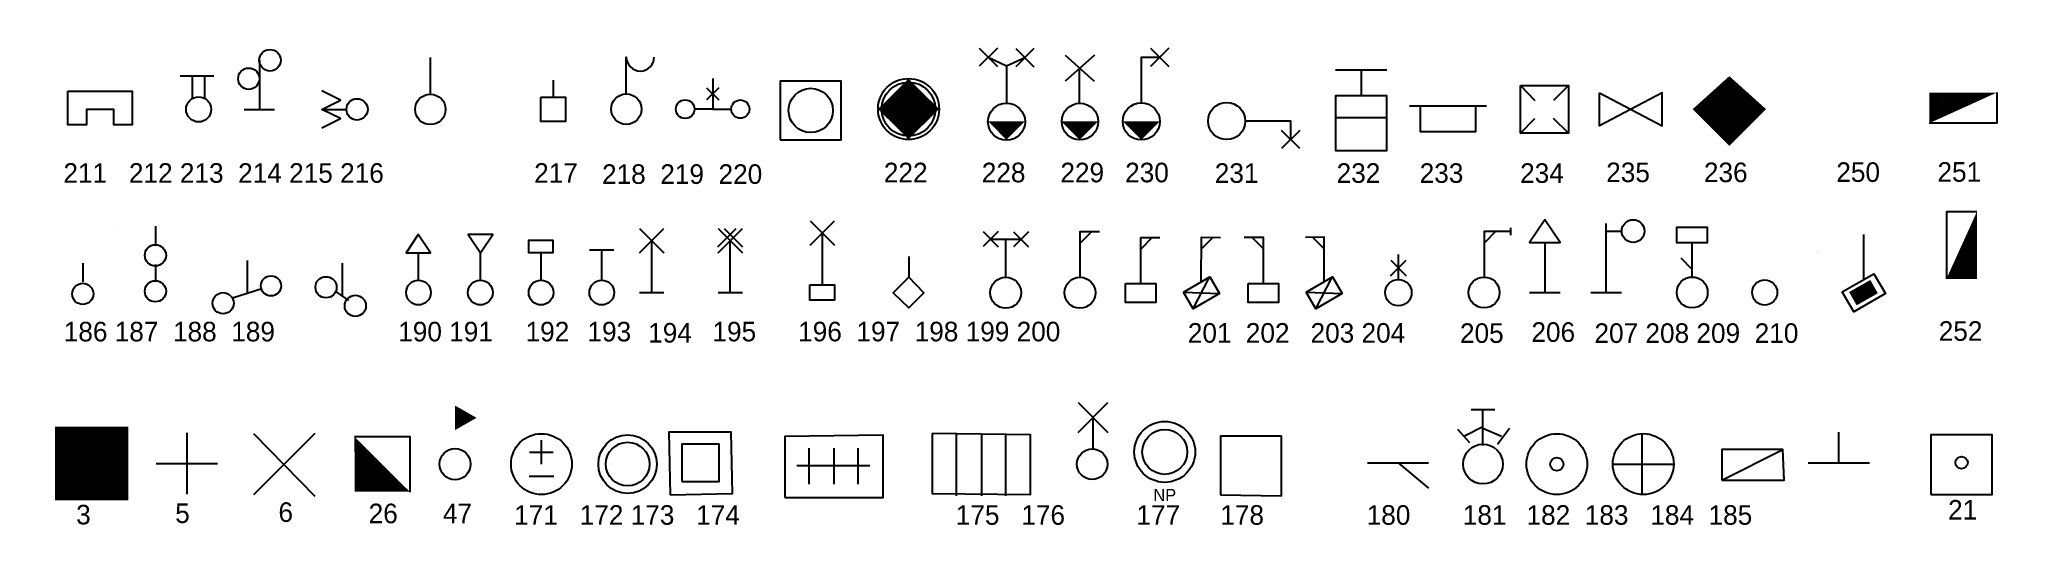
# Model space of a CAD drawing. Extents: x -0.05 to 8, y -0.02 to 1.98.
import ezdxf
from ezdxf.enums import TextEntityAlignment as Align

# ---------------------------------------------------------------- set-up
doc = ezdxf.new("R2010")
doc.units = 0
doc.layers.get('0').update_dxf_attribs({"linetype": 'CONTINUOUS'})

# ---------------------------------------------------------------- blocks, each defined once
blk = doc.blocks.new('3')
at = {"const_width": 0.6}
blk.add_lwpolyline([(-0.247631, 0.303568), (0.352874, 0.303568), (0.352874, -0.297372), (-0.247631, -0.297372)], close=True, dxfattribs=at)
blk = doc.blocks.new('5')
for p, q in [((0, 0.5), (0, -0.5)), ((-0.499667, 0), (0.499667, 0))]:
    blk.add_line(p, q)
blk = doc.blocks.new('6', base_point=(5.018236, 5.021252))
for p, q in [((5.517708, 5.50019), (4.518385, 4.50019)), ((4.518385, 5.50019), (5.517708, 4.478558))]:
    blk.add_line(p, q)
blk = doc.blocks.new('26')
blk.add_lwpolyline([(-0.003615, 0.000403, 1.275, 0, 0), (-0.452633, -0.448872, 0, 0, 0)], format="xyseb")
blk.add_lwpolyline([(-0.456254, 0.449679), (0.449023, 0.449679), (0.448311, -0.458045)])
blk = doc.blocks.new('47')
blk.add_lwpolyline([(0.351815, 0.756448, 0, 0.4, 0), (0, 0.756448, 0, 0, 0), (0, 0.247156, 0, 0, 0)], format="xyseb")
blk.add_circle((0, 0), 0.254504)
blk = doc.blocks.new('171')
for p, q in [((0.000379, 0), (0.000379, 0.389374)), ((-0.195314, 0.195825), (0.193797, 0.195825)), ((-0.199, -0.199118), (0.203146, -0.199118))]:
    blk.add_line(p, q)
blk.add_circle((0.000379, 0), 0.497197)
blk = doc.blocks.new('172', base_point=(5.018236, 5.021632))
for radius in [0.478234, 0.356903]:
    blk.add_circle((5.039474, 5.021632), radius)
blk = doc.blocks.new('173', base_point=(5.018236, 5))
for points in [[(4.518385, 4.500569), (5.539705, 4.521442), (5.518088, 5.521822), (4.497147, 5.521822)], [(4.714078, 4.717267), (5.319361, 4.717267), (5.322395, 5.325996), (4.714078, 5.325996)]]:
    blk.add_lwpolyline(points, close=True)
blk = doc.blocks.new('174', base_point=(5.017857, 5.021632))
for p, q in [((4.605612, 5.304365), (4.605612, 4.717268)), ((5.018236, 4.717268), (5.018236, 5.304365)), ((5.409243, 5.304365), (5.409243, 4.717268)), ((4.409919, 5.021632), (5.604936, 5.021632))]:
    blk.add_line(p, q)
blk.add_lwpolyline([(4.214226, 4.50019), (5.821867, 4.50019), (5.821867, 5.521442), (4.214226, 5.50019)], close=True)
blk = doc.blocks.new('175', base_point=(5.018236, 5))
for p, q in [((4.605233, 5.50019), (4.605233, 4.478558)), ((5.017857, 5.478558), (5.017857, 4.478558)), ((5.409243, 5.50019), (5.409243, 4.478558))]:
    blk.add_line(p, q)
blk.add_lwpolyline([(4.214226, 5.49981), (4.214226, 4.521442), (5.821867, 4.50019), (5.821867, 5.478558)], close=True)
blk = doc.blocks.new('176')
for p, q in [((-0.228131, 0.518117), (0.260628, 1.007207)), ((-0.228131, 1.007207), (0.260628, 0.518117)), ((0.015066, 0.76342), (0.015066, 0.244411))]:
    blk.add_line(p, q)
blk.add_circle((0.004183, -0.002093), 0.249211)
blk = doc.blocks.new('178', base_point=(5.018236, 5.021632))
blk.add_lwpolyline([(4.518385, 4.521442), (5.517708, 4.50019), (5.517708, 5.478558), (4.518385, 5.478558)], close=True)
blk = doc.blocks.new('180', base_point=(5.018236, 5))
for p, q in [((4.518384, 5.021632), (5.518087, 5.021632)), ((5.018236, 5.021632), (5.518087, 4.608729))]:
    blk.add_line(p, q)
blk = doc.blocks.new('181', base_point=(5.018236, 5))
for p, q in [((4.822543, 5.891082), (5.213929, 5.891082)), ((5.018236, 5.304365), (5.018236, 5.891082)), ((4.800926, 5.347628), (4.605612, 5.565086)), ((5.018236, 5.608729), (4.714078, 5.456547)), ((5.018236, 5.587097), (5.322395, 5.456547)), ((5.257164, 5.325996), (5.452857, 5.587097))]:
    blk.add_line(p, q)
blk.add_circle((5.018236, 5), 0.324259)
blk = doc.blocks.new('177', base_point=(5.018236, 5))
for radius in [0.497197, 0.367493]:
    blk.add_circle((5.017857, 5), radius)
blk.add_text('NP', height=0.2).set_placement((5.017857, 4.195446), align=Align.CENTER)
blk = doc.blocks.new('182', base_point=(5.018236, 5.021632))
for radius in [0.497197, 0.108086]:
    blk.add_circle((5.018236, 5.021632), radius)
blk = doc.blocks.new('183', base_point=(5.018236, 5))
for p, q in [((4.996998, 5.50019), (4.996998, 4.522201)), ((4.540381, 5.00038), (5.518088, 5.00038))]:
    blk.add_line(p, q)
blk.add_circle((5.018236, 5.00038), 0.497197)
blk = doc.blocks.new('184', base_point=(5.018236, 5))
blk.add_line((4.518764, 4.738899), (5.518467, 5.239089))
blk.add_lwpolyline([(4.518764, 4.738899), (5.539705, 4.738899), (5.518467, 5.23871), (4.519143, 5.239089)], close=True)
blk = doc.blocks.new('185', base_point=(5.018236, 5))
for p, q in [((5.018236, 5.021632), (5.018236, 5.521442)), ((4.518385, 5.021632), (5.517708, 5.021632))]:
    blk.add_line(p, q)
blk = doc.blocks.new('188', base_point=(5.018236, 5.021632))
for p, q in [((5.018236, 5.543074), (5.018236, 5.002277)), ((4.779309, 4.934345), (5.257543, 5.086528))]:
    blk.add_line(p, q)
blk.add_lwpolyline([(4.410298, 5.543074, 0, 0.2, 0), (4.734557, 5.543074, 0, 0, 0), (5.318223, 5.543074, 0.2, 0, 0), (5.620864, 5.543074, 0, 0, 0)], format="xyseb")
for centre, radius in [((5.409622, 5.13055), 0.164726), ((4.627229, 4.847438), 0.172938)]:
    blk.add_circle(centre, radius)
blk = doc.blocks.new('189', base_point=(5.039853, 5.021632))
for p, q in [((4.996998, 5.49981), (4.996998, 4.959013)), ((4.887395, 5.043264), (5.103567, 4.891841))]:
    blk.add_line(p, q)
blk.add_lwpolyline([(4.431157, 5.49981, 0, 0.2, 0), (4.733799, 5.49981, 0, 0, 0), (5.317464, 5.49981, 0.2, 0, 0), (5.620106, 5.49981, 0, 0, 0)], format="xyseb")
for centre in [(4.735695, 5.108539), (5.213929, 4.804175)]:
    blk.add_circle(centre, 0.172938)
blk = doc.blocks.new('190')
blk.add_lwpolyline([(0, 0.198295), (0, 0.649967), (0.198183, 0.649967), (-0.00367, 0.947409), (-0.201853, 0.649967), (0, 0.649967)])
blk.add_circle((0, 0), 0.201967)
blk = doc.blocks.new('191')
blk.add_lwpolyline([(0, 0.197936), (0, 0.647305), (0.20316, 0.946884), (-0.197814, 0.946884), (0, 0.647305)])
blk.add_circle((0, 0), 0.201967)
blk = doc.blocks.new('192')
blk.add_lwpolyline([(0, 0.197936), (0, 0.652654), (0.197814, 0.652654), (0.197814, 0.850591), (-0.20316, 0.850591), (-0.20316, 0.652654), (0, 0.652654)])
blk.add_circle((0, 0), 0.201967)
blk = doc.blocks.new('193')
for p, q in [((-0.197814, 0.700801), (0.197814, 0.700801)), ((0, 0.203286), (0, 0.700801))]:
    blk.add_line(p, q)
blk.add_circle((0, 0), 0.201967)
blk = doc.blocks.new('194')
for p, q in [((-0.197814, 0.647305), (0.197814, 1.048527)), ((-0.197814, 1.048527), (0.197814, 0.647305)), ((0, 0), (0, 0.845241)), ((-0.197814, 0), (0.197814, 0))]:
    blk.add_line(p, q)
blk = doc.blocks.new('186', base_point=(5.018236, 5.021632))
blk.add_line((5.018236, 5.49981), (5.018236, 5.194687))
blk.add_lwpolyline([(4.40954, 5.49981, 0, 0.2, 0), (4.714078, 5.49981, 0, 0, 0), (5.319361, 5.49981, 0.2, 0, 0), (5.600385, 5.49981, 0, 0, 0)], format="xyseb")
blk.add_circle((5.018236, 5), 0.173055)
blk = doc.blocks.new('187', base_point=(5.018236, 5))
for p, q in [((5.018236, 6.086907), (5.018236, 5.784061)), ((5.018236, 5.456167), (5.018236, 5.196584))]:
    blk.add_line(p, q)
blk.add_lwpolyline([(4.409919, 6.108159, 0, 0.2, 0), (4.696253, 6.103985, 0, 0, 0), (5.301536, 6.103985, 0.2, 0, 0), (5.604177, 6.103985, 0, 0, 0)], format="xyseb")
for centre in [(5.018236, 5.608349), (5.018236, 5.021252)]:
    blk.add_circle(centre, 0.173055)
blk = doc.blocks.new('195')
for p, q in [((-0.20316, 0.748948), (0.096234, 1.048527)), ((-0.197814, 0.647305), (0.197814, 1.048527)), ((-0.197814, 1.048527), (0.197814, 0.647305)), ((-0.10158, 1.048527), (0.197814, 0.748948)), ((0, 0), (0, 0.845241)), ((-0.197814, 0), (0.197814, 0))]:
    blk.add_line(p, q)
blk = doc.blocks.new('196')
for p, q in [((-0.197814, 0.775696), (0.197814, 1.176918)), ((-0.197814, 1.176918), (0.197814, 0.775696)), ((0, 0.128391), (0, 0.973632))]:
    blk.add_line(p, q)
blk.add_lwpolyline([(-0.20316, 0.128391), (0.197814, 0.128391), (0.197814, -0.123041), (-0.20316, -0.123041)], close=True)
blk = doc.blocks.new('197')
blk.add_line((0.003739, 0.594872), (0.003739, 0.25067))
blk.add_lwpolyline([(-0.757131, 0.597723, 0, 0.25, 0), (-0.376459, 0.597723, 0, 0, 0), (0.380145, 0.597723, 0.25, 0, 0), (0.731425, 0.597723, 0, 0, 0)], format="xyseb")
blk.add_lwpolyline([(0, 0.254108), (-0.25395, 0), (0, -0.24742), (0.247268, 0)], close=True)
blk = doc.blocks.new('198')
for p, q in [((-0.122595, 1.001088), (-0.371739, 0.755761)), ((-0.371739, 1.001088), (-0.122595, 0.751805)), ((0.373086, 0.996343), (0.125819, 0.748923)), ((0.125819, 0.996343), (0.373086, 0.748923)), ((-0.248424, 0.875976), (0.252794, 0.875976)), ((-0.001156, 0.247395), (-0.001156, 0.875976))]:
    blk.add_line(p, q)
blk.add_circle((-0.001156, -0.000025), 0.252459)
blk = doc.blocks.new('199')
blk.add_line((0.193332, 1.00005), (0.009322, 0.815925))
blk.add_lwpolyline([(0.005643, 0.252499), (0.005643, 1.003733), (0.318459, 1.00005)])
blk.add_circle((0, 0), 0.252459)
blk = doc.blocks.new('200')
blk.add_line((0.190755, 0.901173), (0.006746, 0.717046))
blk.add_lwpolyline([(0.003066, 0.15362), (0.003066, 0.904855), (0.315881, 0.901173)])
blk.add_lwpolyline([(-0.2492, 0.152841), (0.2492, 0.152841), (0.2492, -0.156863), (-0.2492, -0.156863)], close=True)
blk = doc.blocks.new('201')
for p, q in [((0.189312, 0.903519), (0.005304, 0.719394)), ((-0.292773, 0.009774), (0.295718, -0.012721)), ((-0.13591, -0.261921), (0.135374, 0.256964))]:
    blk.add_line(p, q)
blk.add_lwpolyline([(0, 0.180996), (0.001624, 0.907201), (0.314439, 0.903519)])
blk.add_lwpolyline([(-0.292773, 0.009774), (0.138855, 0.258974), (0.295718, -0.012721), (-0.13591, -0.261921)], close=True)
blk = doc.blocks.new('202')
blk.add_line((0, 0.715939), (-0.180871, 0.900957))
blk.add_lwpolyline([(0.003066, 0.15362), (0.003066, 0.904855), (-0.31351, 0.900957)])
blk.add_lwpolyline([(-0.2492, 0.152841), (0.2492, 0.152841), (0.2492, -0.156863), (-0.2492, -0.156863)], close=True)
blk = doc.blocks.new('203')
for p, q in [((0, 0.715939), (-0.18489, 0.900958)), ((-0.292773, 0.009774), (0.295718, -0.012721)), ((-0.13591, -0.261921), (0.135374, 0.256964))]:
    blk.add_line(p, q)
blk.add_lwpolyline([(0, 0.180996), (0.001624, 0.907201), (-0.301453, 0.904979)])
blk.add_lwpolyline([(-0.292773, 0.009774), (0.138855, 0.258974), (0.295718, -0.012721), (-0.13591, -0.261921)], close=True)
blk = doc.blocks.new('204')
for p, q in [((-0.124863, 0.278135), (0.128357, 0.531529)), ((-0.120844, 0.531529), (0.128357, 0.278135)), ((0, 0.625551), (0, 0.212508))]:
    blk.add_line(p, q)
blk.add_lwpolyline([(-0.757114, 0.626485, 0, 0.25, 0), (-0.376441, 0.626485, 0, 0, 0), (0.380162, 0.626485, 0.25, 0, 0), (0.731442, 0.626485, 0, 0, 0)], format="xyseb")
blk.add_circle((0.003756, 0.001723), 0.216319)
blk = doc.blocks.new('205')
for p, q in [((0.192688, 0.999809), (0.008677, 0.815682)), ((0.434339, 0.936155), (0.434339, 1.056518))]:
    blk.add_line(p, q)
blk.add_lwpolyline([(0.004997, 0.252257), (0.004997, 1.003491), (0.433446, 1.001269)])
blk.add_circle((-0.000645, -0.000241), 0.252459)
blk = doc.blocks.new('206')
blk.add_line((-0.252745, 0), (0.248533, 0))
blk.add_lwpolyline([(0, 0), (0.000011, 0.816131), (0.24774, 0.816131), (-0.004576, 1.187935), (-0.252304, 0.816131), (0.000011, 0.816131)])
blk = doc.blocks.new('207')
for p, q in [((0.004213, 0), (0, 1.125399)), ((0, 1.003165), (0.256958, 1.003165)), ((-0.248533, 0), (0.252745, 0))]:
    blk.add_line(p, q)
blk.add_circle((0.442304, 1.003165), 0.185346)
blk = doc.blocks.new('208')
blk.add_line((0, 0.375133), (-0.181134, 0.560591))
blk.add_lwpolyline([(0, 0.24742), (0, 0.815818), (0.247268, 0.815818), (0.247268, 1.063239), (-0.25395, 1.063239), (-0.25395, 0.815818), (0, 0.815818)])
blk.add_circle((0, 0), 0.252459)
blk = doc.blocks.new('209')
blk.add_circle((0, 0), 0.206)
blk = doc.blocks.new('210')
blk.add_line((0.000244, 0.948315), (0.000244, 0.21009))
for points in [[(-0.604342, 0.949178, 0, 0.2, 0), (-0.299804, 0.949178, 0, 0, 0), (0.305479, 0.949178, 0.2, 0, 0), (0.586503, 0.949178, 0, 0, 0)], [(-0.750132, 0.649715, 0, 0.2, 0), (-0.500757, 0.646343, 0, 0, 0), (0.500113, 0.646343, 0.2, 0, 0), (0.749488, 0.646343, 0, 0, 0)]]:
    blk.add_lwpolyline(points, format="xyseb")
blk.add_lwpolyline([(-0.34626, 0.00784), (0.171693, 0.30688), (0.359929, -0.019153), (-0.158025, -0.318194)], close=True)
at = {"const_width": 0.25}
blk.add_lwpolyline([(-0.17336, -0.101816), (0.173171, 0.095479)], dxfattribs=at)
blk = doc.blocks.new('212')
for p, q in [((-0.300601, 0.549104), (0.248115, 0.549104)), ((-0.1002, 0.176668), (-0.1002, 0.549104)), ((0.1002, 0.176668), (0.1002, 0.549104))]:
    blk.add_line(p, q)
blk.add_circle((0, 0), 0.205566)
blk = doc.blocks.new('211')
blk.add_lwpolyline([(-0.52486, 0.296038), (0.52486, 0.296038), (0.52486, -0.253065), (0.224258, -0.253065), (0.224258, 0), (-0.224258, 0), (-0.224258, -0.253065), (-0.52486, -0.253065)], close=True)
blk.add_lwpolyline([(0, 0, 0, 0, 0), (-0.226804, -0.392835, 0.2, 0, 0), (-0.374823, -0.649212, 0, 0, 0)], format="xyseb")
blk = doc.blocks.new('213')
for p, q in [((0, 0.802169), (0, 0)), ((-0.248115, 0), (0.248115, 0))]:
    blk.add_line(p, q)
for centre, radius in [((0.171772, 0.802169), 0.176544), ((-0.174158, 0.501355), 0.174158)]:
    blk.add_circle(centre, radius)
blk = doc.blocks.new('214')
blk.add_line((-0.572574, 0), (-0.171772, 0))
blk.add_lwpolyline([(-0.572574, -0.300601), (-0.271761, -0.147915), (-0.572574, 0), (-0.271761, 0.147915), (-0.572574, 0.300601)])
blk.add_circle((0.002386, 0), 0.174158)
blk = doc.blocks.new('215')
blk.add_line((0, 0.244749), (0, 0.850399))
blk.add_circle((0, 0), 0.248897)
blk = doc.blocks.new('216')
blk.add_lwpolyline([(0, -0.402384, 0, 0, 0), (0, 0.199118, 0.3, 0, 0), (0, 0.601502, 0, 0, 0)], format="xyseb")
blk = doc.blocks.new('217')
blk.add_line((0.002991, 0.475898), (0.002991, 0.200536))
blk.add_lwpolyline([(-0.605705, 0.478178, 0, 0.2, 0), (-0.301167, 0.478178, 0, 0, 0), (0.304116, 0.478178, 0.2, 0, 0), (0.58514, 0.478178, 0, 0, 0)], format="xyseb")
blk.add_lwpolyline([(-0.197413, 0.200536), (0.203395, 0.200536), (0.203395, -0.200536), (-0.197413, -0.200536)], close=True)
blk = doc.blocks.new('218')
blk.add_lwpolyline([(0, 0.244749), (0, 0.850399, 1), (0.456042, 0.850399, -4.028258)], format="xyb")
blk.add_circle((0, 0), 0.248897)
blk = doc.blocks.new('219')
for p, q in [((0.101391, 0.347826), (-0.098977, 0.149758)), ((-0.098977, 0.347826), (0.101391, 0.149758)), ((0.002414, 0.5), (0.002414, 0)), ((0, 0), (-0.296931, 0)), ((0.002414, 0), (0.301759, 0))]:
    blk.add_line(p, q)
blk.add_lwpolyline([(-0.606282, 0.502333, 0, 0.2, 0), (-0.301744, 0.502333, 0, 0, 0), (0.303539, 0.502333, 0.2, 0, 0), (0.584563, 0.502333, 0, 0, 0)], format="xyseb")
for centre, radius in [((-0.449018, 0), 0.152087), ((0.451432, 0), 0.149673)]:
    blk.add_circle(centre, radius)
blk = doc.blocks.new('220', base_point=(5.018236, 5.021632))
blk.add_lwpolyline([(4.518385, 4.521063), (5.517708, 4.521442), (5.517708, 5.478178), (4.518385, 5.478178)], close=True)
blk.add_circle((5.018236, 5), 0.361746)
blk = doc.blocks.new('222')
blk.add_lwpolyline([(0, 0.247272, 0, 0.5, 0), (0, 0, 0.5, 0, 0), (0, -0.247272, 0, 0, 0)], format="xyseb")
for radius in [0.249437, 0.219726]:
    blk.add_circle((0, 0), radius)
blk = doc.blocks.new('228')
for p, q in [((-0.369607, 0.996574), (-0.120463, 0.747291)), ((-0.120463, 0.996574), (-0.369607, 0.751247)), ((0, 0.75212), (-0.250503, 0.868887)), ((0.375218, 0.991829), (0.127951, 0.744409)), ((0.127951, 0.991829), (0.375218, 0.744409))]:
    blk.add_line(p, q)
blk.add_lwpolyline([(0.250503, 0.865453), (0, 0.75212), (0, 0.250707)])
blk.add_lwpolyline([(0, 0, 0.5, 0, 0), (0, -0.250707, 0, 0, 0)], format="xyseb")
blk.add_circle((0.000976, -0.004539), 0.252459)
blk = doc.blocks.new('229')
for p, q in [((0.202461, 0.899796), (-0.199029, 0.549494)), ((-0.199029, 0.899796), (0.199029, 0.549494)), ((0, 0.243838), (0, 0.721211))]:
    blk.add_line(p, q)
blk.add_lwpolyline([(0, 0, 0.5, 0, 0), (0, -0.250707, 0, 0, 0)], format="xyseb")
blk.add_circle((0.004183, -0.002093), 0.249211)
blk = doc.blocks.new('230')
for p, q in [((0.373086, 0.996343), (0.125819, 0.748923)), ((0.125819, 0.996343), (0.373086, 0.748923))]:
    blk.add_line(p, q)
blk.add_lwpolyline([(0, 0.250707), (0, 0.875756), (0.247071, 0.875756)])
blk.add_lwpolyline([(0, 0, 0.5, 0, 0), (0, -0.250707, 0, 0, 0)], format="xyseb")
blk.add_circle((-0.001156, -0.000025), 0.252459)
blk = doc.blocks.new('231')
for p, q in [((0.996343, -0.373086), (0.748923, -0.125819)), ((0.996343, -0.125819), (0.748923, -0.373086))]:
    blk.add_line(p, q)
blk.add_lwpolyline([(0.871612, -0.250707), (0.871612, 0), (0.250503, 0)])
blk.add_circle((-0.000025, 0.001156), 0.252459)
blk = doc.blocks.new('232')
for p, q in [((0, 0.69717), (0.350017, 0.69717)), ((-0.353449, 0.048081), (0.350017, 0.048081))]:
    blk.add_line(p, q)
blk.add_lwpolyline([(-0.350017, 0.69717), (0, 0.69717), (0, 0.346868), (-0.350017, 0.346868), (-0.350017, -0.401817), (0.350017, -0.401817), (0.350017, 0.346868), (0, 0.346868)])
blk = doc.blocks.new('233')
blk.add_line((0.374038, 0.175151), (0.521594, 0.175151))
blk.add_lwpolyline([(-0.528458, 0.175151), (0.374038, 0.175151), (0.374038, -0.178586), (-0.37747, -0.178586), (-0.37747, 0.175151)])
blk = doc.blocks.new('234')
for p, q in [((-0.329428, 0.322828), (-0.13383, 0.120202)), ((0.322565, 0.322828), (0.120104, 0.120202)), ((-0.33286, -0.329696), (-0.13383, -0.12707)), ((0.322565, -0.326262), (0.120104, -0.12707))]:
    blk.add_line(p, q)
blk.add_lwpolyline([(-0.329428, 0.322828), (0.322565, 0.322828), (0.322565, -0.326262), (-0.329428, -0.326262)], close=True)
blk = doc.blocks.new('235')
blk.add_lwpolyline([(-0.427041, 0.22362), (0.423705, -0.226957), (0.423705, 0.22362), (-0.427041, -0.226957)], close=True)
blk = doc.blocks.new('236')
blk.add_lwpolyline([(0, 0.449898, 0, 1, 0), (0, 0, 1, 0, 0), (0, -0.497979, 0, 0, 0)], format="xyseb")
blk = doc.blocks.new('21')
blk.add_lwpolyline([(-0.500262, -0.522648), (0.499472, -0.521442), (0.499472, 0.456926), (-0.499851, 0.456926)], close=True)
blk.add_circle((0, 0), 0.099484)
blk = doc.blocks.new('250')
blk.add_lwpolyline([(-0.000604, -0.999816, 0, 0, 0), (-0.000604, -0.398314, 0.3, 0, 0), (-0.000604, 0.00407, 0, 0, 0)], format="xyseb")
blk = doc.blocks.new('251')
for points in [[(0, 0.249527, 1.1, 0, 0), (0, 0, 0, 0, 0)], [(-0.551412, 0, 0.5, 0, 0), (0, 0, 0, 0, 0)]]:
    blk.add_lwpolyline(points, format="xyseb")
blk.add_lwpolyline([(0.552392, 0.249678), (0.552392, -0.249075), (-0.551412, -0.249527)])
blk = doc.blocks.new('252')
for points in [[(0.249328, 0, 1.1, 0, 0), (0, 0, 0, 0, 0)], [(0, -0.549517, 0.5, 0, 0), (0, 0, 0, 0, 0)]]:
    blk.add_lwpolyline(points, format="xyseb")
blk.add_lwpolyline([(0.249486, 0.549622), (-0.249906, 0.549622), (-0.249885, -0.549554)])

msp = doc.modelspace()

# ---------------------------------------------------------------- block references
for name, p, xscale, yscale, zscale in [('213', (0.847921, 1.69714), 0.25, 0.25, 0.25), ('222', (3.498944, 1.698488), 0.5, 0.5, 0.5), ('228', (3.898786, 1.648078), 0.3, 0.3, 0.3), ('230', (4.449748, 1.648078), 0.3, 0.3, 0.3), ('236', (6.851378, 1.698003), 0.3, 0.3, 0.3), ('215', (1.545958, 1.69714), 0.25, 0.25, 0.25), ('216', (1.807186, 1.69714), 0.25, 0.25, 0.25), ('218', (2.346202, 1.698114), 0.25, 0.25, 0.25), ('229', (4.197879, 1.648078), 0.3, 0.3, 0.3), ('232', (5.347474, 1.649056), 0.3, 0.3, 0.3), ('250', (7.350024, 1.850662), 0.25, 0.25, 0.25), ('251', (7.805357, 1.702977), 0.25, 0.25, 0.25), ('212', (0.59954, 1.69714), 0.25, 0.25, 0.25), ('214', (1.246188, 1.69714), 0.25, 0.25, 0.25), ('217', (2.047002, 1.69714), 0.25, 0.25, 0.25), ('219', (2.698992, 1.698114), 0.25, 0.25, 0.25), ('220', (3.099349, 1.698114), 0.25, 0.25, 0.25), ('234', (6.097062, 1.697544), 0.3, 0.3, 0.3), ('211', (0.196992, 1.69714), 0.25, 0.25, 0.25), ('231', (4.798207, 1.649056), 0.3, 0.3, 0.3), ('233', (5.702882, 1.658753), 0.3, 0.3, 0.3), ('235', (6.449592, 1.698003), 0.3, 0.3, 0.3), ('187', (0.422947, 0.948676), 0.25, 0.25, 0.25), ('194', (2.450177, 0.948676), 0.25, 0.25, 0.25), ('195', (2.771034, 0.948676), 0.25, 0.25, 0.25), ('196', (3.147265, 0.947855), 0.25, 0.25, 0.25), ('205', (5.849897, 0.949143), 0.25, 0.25, 0.25), ('206', (6.098819, 0.949143), 0.25, 0.25, 0.25), ('207', (6.347741, 0.949143), 0.25, 0.25, 0.25), ('208', (6.699665, 0.949143), 0.25, 0.25, 0.25), ('210', (7.399222, 0.949143), 0.25, 0.25, 0.25), ('252', (7.800155, 1.141541), 0.25, 0.25, 0.25), ('190', (1.49733, 0.948676), 0.25, 0.25, 0.25), ('191', (1.750127, 0.948676), 0.25, 0.25, 0.25), ('192', (1.998061, 0.948676), 0.25, 0.25, 0.25), ('197', (3.499721, 0.947855), 0.25, 0.25, 0.25), ('198', (3.896234, 0.947855), 0.25, 0.25, 0.25), ('199', (4.199126, 0.947855), 0.25, 0.25, 0.25), ('200', (4.446947, 0.947855), 0.25, 0.25, 0.25), ('201', (4.694768, 0.947855), 0.25, 0.25, 0.25), ('202', (4.948095, 0.947855), 0.25, 0.25, 0.25), ('203', (5.195916, 0.947855), 0.25, 0.25, 0.25), ('204', (5.498808, 0.947855), 0.25, 0.25, 0.25), ('186', (0.126398, 0.948676), 0.25, 0.25, 0.25), ('188', (0.79728, 0.948676), 0.25, 0.25, 0.25), ('189', (1.19592, 0.948676), 0.25, 0.25, 0.25), ('193', (2.245996, 0.948676), 0.25, 0.25, 0.25), ('209', (6.995797, 0.949143), 0.25, 0.25, 0.25), ('47', (1.646744, 0.24781), 0.25, 0.25, 0.25), ('176', (4.248121, 0.247985), 0.25, 0.25, 0.25), ('26', (1.349588, 0.24781), 0.25, 0.25, 0.25), ('177', (4.545505, 0.297582), 0.25, 0.25, 0.25), ('181', (5.845187, 0.247985), 0.25, 0.25, 0.25), ('3', (0.149682, 0.249258), 0.25, 0.25, 0.25), ('5', (0.551232, 0.250699), 0.25, 0.25, 0.25), ('6', (0.948677, 0.252543), 0.25, 0.25, 0.25), ('171', (1.999618, 0.24781), 0.25, 0.25, 0.25), ('172', (2.346301, 0.24781), 0.25, 0.25, 0.25), ('173', (2.649649, 0.24781), 0.25, 0.25, 0.25), ('174', (3.194437, 0.241615), 0.25, 0.25, 0.25), ('175', (3.796536, 0.247985), 0.25, 0.25, 0.25), ('178', (4.897962, 0.247985), 0.25, 0.25, 0.25), ('182', (6.146826, 0.24781), 0.25, 0.25, 0.25), ('183', (6.4997, 0.24781), 0.25, 0.25, 0.25), ('185', (7.298309, 0.24781), 0.25, 0.25, 0.25), ('21', (7.799889, 0.25373), 0.25, 0.25, 0.25), ('180', (5.498238, 0.247985), 0.25, 0.25, 0.25), ('184', (6.945435, 0.24781), 0.25, 0.25, 0.25)]:
    msp.add_blockref(name, p, dxfattribs=dict(xscale=xscale, yscale=yscale, zscale=zscale))

# ---------------------------------------------------------------- texts
for s, p in [('211   212 213  214 215 216 ', (0.047107, 1.397216)), ('217', (1.969918, 1.397216)), ('218  219  220', (2.247104, 1.39267)), ('222', (3.398197, 1.399181)), ('228', (3.798038, 1.399181)), ('229', (4.119171, 1.399181)), ('230', (4.383633, 1.399181)), ('231', (4.749743, 1.396914)), ('232', (5.247314, 1.396914)), ('233', (5.586567, 1.396914)), ('234', (5.996901, 1.396914)), ('235', (6.348462, 1.399875)), ('236', (6.747515, 1.399875)), ('250', (7.288231, 1.400756)), ('251', (7.701317, 1.401465)), ('186 187  188  189', (0.048615, 0.749211)), ('190 191', (1.414686, 0.749211)), ('192', (1.934862, 0.749211)), ('193', (2.187658, 0.749211)), ('194 ', (2.435593, 0.744346)), ('195', (2.698112, 0.749211)), ('196  197  198 199 200 ', (3.048137, 0.749467)), ('201 ', (4.639696, 0.743956)), ('202', (4.876503, 0.743956)), ('203 204', (5.140845, 0.743956)), ('205 ', (5.751186, 0.742994)), ('206 ', (6.043026, 0.747289)), ('207 208 209  210', (6.300531, 0.742994)), ('252', (7.706519, 0.751654)), ('3', (0.099308, 0.001441)), ('5', (0.503737, 0.007204)), ('6', (0.925468, 0.011611)), ('26', (1.293871, 0.006195)), ('47', (1.597218, 0.006195)), ('171   172 173   174', (1.888184, 0)), ('175   176', (3.691901, 0)), ('178', (4.77226, 0)), ('180', (5.370106, 0)), ('181', (5.76258, 0)), ('182  183   184  185', (6.02301, 0)), ('21', (7.744709, 0.021076)), ('177', (4.429856, 0))]:
    msp.add_text(s, height=0.08).set_placement(p)

doc.saveas('drawing.dxf')
